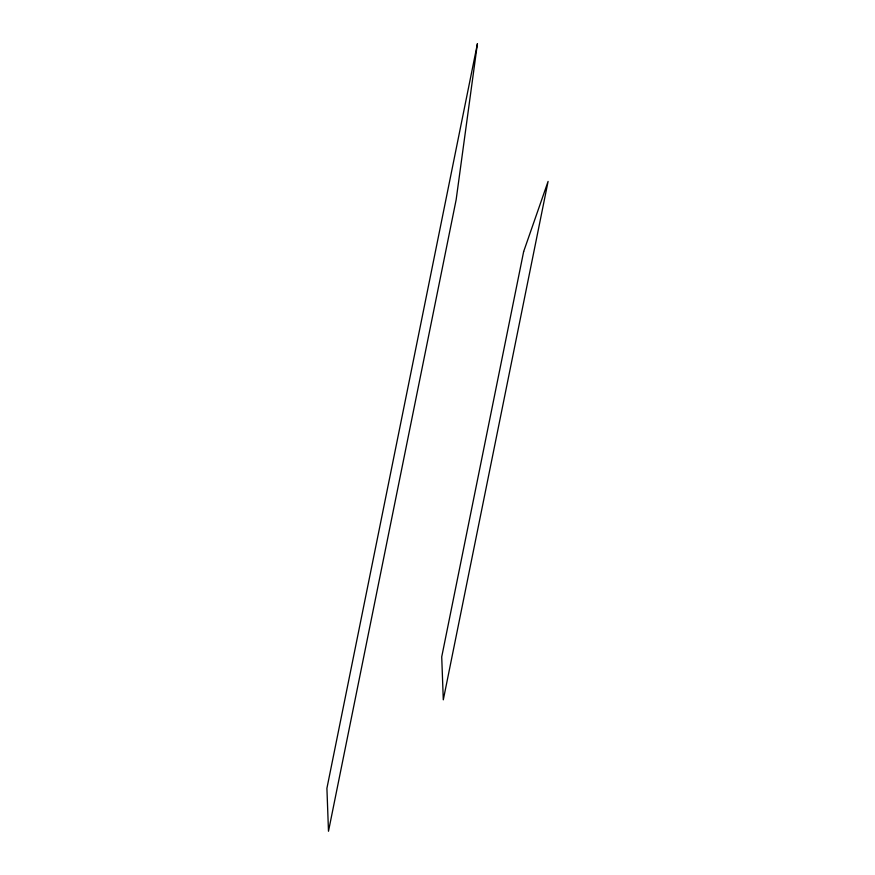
<?xml version="1.0" encoding="UTF-8"?>
<svg xmlns="http://www.w3.org/2000/svg" width="875" height="875" viewBox="0 0 875 875"><rect width="100%" height="100%" fill="white"/><g stroke="black" fill="none" stroke-linecap="round" stroke-linejoin="round"><path stroke-width="1.31" d="M477.411 43.75L456.138 199.773L328.486 831.25L326.911 788.298L477.411 43.75M523.666 251.53L441.722 656.862L443.297 699.825L548.089 181.409L523.666 251.53"/></g></svg>
